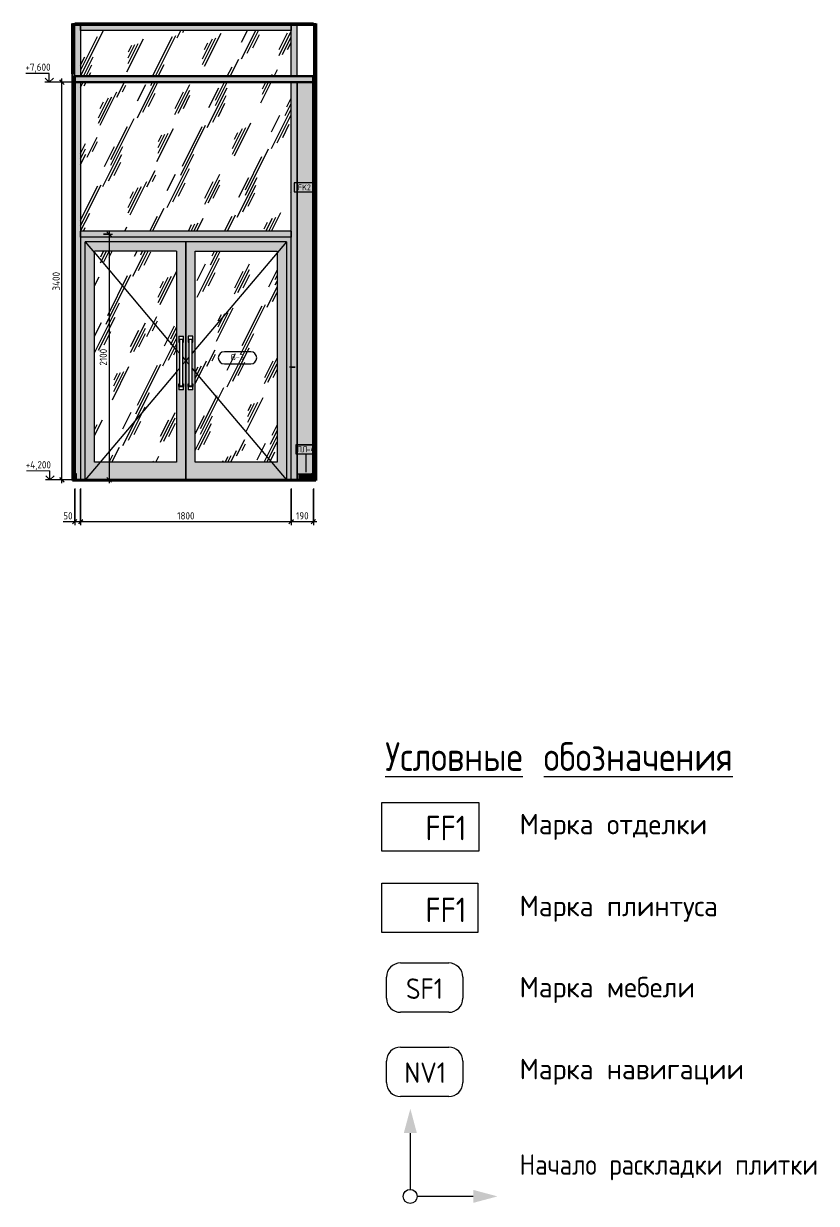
# Model space of a CAD drawing. Header units: millimetres. Extents: x 95863 to 181387, y -1987 to 13800.
# Drawn here: x 174611 to 181387, y -1987 to 8100 of the extents above; entities that cross this region are included whole.
import ezdxf

# ---------------------------------------------------------------- set-up
doc = ezdxf.new("R2010")
doc.units = ezdxf.units.MM
for name, color, linetype, lineweight in [('A-ANNO-DIMS', 7, 'Continuous', 9), ('A-ANNO-DIMS-25', 7, 'Continuous', 9), ('A-DETL', 7, 'Continuous', 9), ('A-DOOR', 7, 'Continuous', 9), ('A-DOOR-IDEN', 7, 'Continuous', 9), ('A-FLOR', 7, 'Continuous', 9), ('A-GENM', 7, 'Continuous', 9), ('A-GENM-IDEN', 7, 'Continuous', 9), ('A-GLAZ-CURT', 7, 'Continuous', 9), ('A-GLAZ-CWMG', 7, 'Continuous', 9), ('A-WALL-IDEN', 7, 'Continuous', 9), ('A-WALL-PATT', 7, 'Continuous', 9), ('G-ANNO-DIMS', 7, 'Continuous', 9), ('G-ANNO-DIMS-1', 7, 'Continuous', 20), ('G-ANNO-TEXT', 7, 'Continuous', 9), ('I-WALL', 7, 'Continuous', 9), ('Q-SPCQ', 7, 'Continuous', 9)]:
    doc.layers.add(name, color=color, linetype=linetype, lineweight=lineweight)
for name, color, linetype, lineweight, true_color in [('A-CLNG-1', 7, 'Continuous', 9, 0x787878), ('A-CLNG-FNSH-1', 7, 'Continuous', 30, 0x3c3c3c), ('A-DETL-GENF-1', 1, 'Continuous', 9, 0xff0000), ('A-DOOR-GLAZ', 7, 'Continuous', 9, 0x8080ff), ('A-FLOR-FNSH-1', 7, 'Continuous', 30, 0x3c3c3c), ('A-FLOR-FNSH-2', 7, 'Continuous', 40, 0x3c3c3c), ('A-WALL-4', 7, 'Continuous', 30, 0x3c3c3c), ('A-WALL-5', 7, 'Continuous', 40, 0x3c3c3c), ('A-WALL-FNSH-2', 7, 'Continuous', 30, 0x3c3c3c), ('G-ANNO-TEXT-1', 7, 'Continuous', 9, 0x3c3c3c), ('G-ANNO-TEXT-2', 7, 'Continuous', 9, 0x008000), ('G-ANNO-TEXT-3', 1, 'Continuous', 9, 0xff0000), ('Q-SPCQ-1', 1, 'Continuous', 9, 0xff0000)]:
    doc.layers.add(name, color=color, linetype=linetype, lineweight=lineweight, true_color=true_color)
doc.styles.add('GOST Common', font='GOST_Common.ttf', dxfattribs={"height": 50})
doc.styles.add('GOST Common_1', font='GOST_Common.ttf', dxfattribs={"width": 0.9, "height": 50})
doc.styles.add('GOST Common_3', font='GOST_Common.ttf', dxfattribs={"height": 175})
doc.styles.add('GOST Common_4', font='GOST_Common.ttf', dxfattribs={"width": 0.9, "height": 210})
doc.styles.add('GOST Common_5', font='GOST_Common.ttf', dxfattribs={"width": 0.9, "height": 245})
doc.styles.add('GOST Common_6', font='GOST_Common.ttf', dxfattribs={"width": 0.9, "height": 175})
doc.styles.add('ISOCPEUR_1', font='isocpeur.ttf', dxfattribs={"width": 0.9, "height": 62.5})
doc.styles.add('ISOCPEUR_2', font='isocpeur.ttf', dxfattribs={"width": 0.9, "height": 175})
doc.dimstyles.new('ISO-2_5_0_9К_БОЛЬШОЙ_1', dxfattribs={"dimscale": 304.8, "dimtxt": 62.248823, "dimasz": 0.123031, "dimexe": 0.098425, "dimexo": 0.246063, "dimgap": 0, "dimtad": 1, "dimdec": 0, "dimrnd": 10, "dimzin": 0, "dimdsep": 46, "dimtxsty": 'ISOCPEUR_1', "dimblk1": 'OBLIQUE', "dimblk2": 'OBLIQUE', "dimsah": 1, "dimcen": 0.09, "dimdle": 0.098425, "dimazin": 0, "dimtfac": 1, "dimtdec": 4, "dimtix": 1, "dimtmove": 0, "dimatfit": 3, "dimfxl": 1, "dimtvp": 1, "dimtolj": 1, "dimtzin": 0, "dimarcsym": 2})
doc.dimstyles.new('ISO-2_5_0_9К_БОЛЬШОЙ_2', dxfattribs={"dimscale": 304.8, "dimtxt": 62.248823, "dimasz": 0.123031, "dimexe": 0.098425, "dimexo": 0.246063, "dimgap": 0, "dimtad": 1, "dimdec": 0, "dimrnd": 10, "dimzin": 0, "dimdsep": 46, "dimtxsty": 'ISOCPEUR_1', "dimblk1": 'OBLIQUE', "dimblk2": 'OBLIQUE', "dimsah": 1, "dimcen": 0.09, "dimdle": 0.098425, "dimazin": 0, "dimtfac": 1, "dimtdec": 4, "dimtix": 1, "dimtmove": 1, "dimatfit": 3, "dimfxl": 1, "dimtvp": 1, "dimtolj": 1, "dimtzin": 0, "dimarcsym": 2})
pattern_1 = [(63.435, (12565.8, 31.75), (-255.583, 766.747), [317.5, -190.5, 317.5, -190.5, -403.903]), (63.435, (12565.8, 31.75), (-255.583, 766.747), [-1016, 127, -276.903]), (63.435, (12549.9, 47.6), (-255.583, 766.747), [254, -317.5, 190.5, -190.5, -467.403]), (63.435, (12549.9, 47.6), (-255.583, 766.747), [-952.5, 222.25, -245.153]), (63.435, (12549.9, 95.25), (-255.583, 766.747), [190.5, -381, 127, -190.5, -530.903]), (63.435, (12549.9, 95.25), (-255.583, 766.747), [-889, 285.75, -245.153]), (63.435, (12597.5, 47.6), (-255.583, 766.747), [190.5, -381, 158.75, -6404.65]), (63.435, (12645.15, 95.25), (-255.583, 766.747), [95.25, -476.25, 63.5, -6499.9]), (63.435, (12565.8, 174.6), (-255.583, 766.747), [63.5, -476.25, 63.5, -254, -562.653]), (63.435, (12565.8, 174.6), (-255.583, 766.747), [-857.25, 158.75, -403.903]), (63.435, (12851.5, 127), (-255.583, 766.747), [317.5, -476.25, 381, -251.503]), (63.435, (12851.5, 79.4), (-255.583, 766.747), [444.5, -317.5, 476.25, -188.003]), (63.435, (12883.3, 95.25), (-255.583, 766.747), [508, -254, 381, -276.903]), (63.435, (12930.9, 142.9), (-255.583, 766.747), [317.5, -444.5, 254, -403.903]), (63.435, (12883.3, 238.1), (-255.583, 766.747), [158.75, -635, 190.5, -435.653]), (63.435, (12978.5, 190.5), (-255.583, 766.747), [127, -635, 127, -530.903])]

# ---------------------------------------------------------------- blocks, each defined once
blk = doc.blocks.new('Плинтус - Плинтус светлый _сад_-32863575-Развертка 2_56-4')
at = {"layer": 'A-GENM'}
blk.add_hatch(color=256, dxfattribs=at).paths.add_polyline_path([(13364, 4200), (13364, 4250), (13255, 4250), (13255, 4200)])
for p, q in [((13240, 4200), (13240, 4250)), ((13240, 4250), (13255, 4250)), ((13255, 4250), (13364, 4250)), ((13255, 4250), (13255, 4200))]:
    blk.add_line(p, q, dxfattribs=at)
blk = doc.blocks.new('Плинтус - Плинтус светлый _сад_-32863573-Развертка 2_56-4')
at = {"layer": 'A-GENM'}
for p, q in [((13379, 4250), (13364, 4250)), ((13364, 4250), (13364, 4200)), ((13379, 4200), (13379, 4250)), ((13364, 4200), (13379, 4200))]:
    blk.add_line(p, q, dxfattribs=at)
blk = doc.blocks.new('Плинтус - Плинтус светлый _сад_-32863577-Развертка 2_56-4')
at = {"layer": 'A-GENM'}
for p, q in [((11356, 4250), (11341, 4250)), ((11341, 4250), (11341, 4200)), ((11356, 4200), (11356, 4250)), ((11341, 4200), (11356, 4200))]:
    blk.add_line(p, q, dxfattribs=at)
blk = doc.blocks.new('Дистанционный пожарный извещатель - Монтируемые на перекрытии-30348713-Развертка 2_56-4')
at = {"layer": 'Q-SPCQ'}
for p, q in [((13187, 5162), (13177, 5162)), ((13187, 5162), (13177, 5162)), ((13187, 5162), (13223, 5162)), ((13223, 5162), (13187, 5162))]:
    blk.add_line(p, q, dxfattribs=at)
blk = doc.blocks.new('Дверь_Витражная_остекление_ - ВВ-7 остекление-32349468-Развертка 2_56-4')
at = {"layer": 'A-DOOR'}
blk.add_hatch(color=256, dxfattribs=at).paths.add_polyline_path([(11390, 4200), (11430, 4200), (11430, 6235), (13150, 6235), (13150, 4202), (13168, 4202), (13168, 4200), (13190, 4200), (13190, 6275), (11390, 6275), (11390, 4350)])
h = blk.add_hatch(color=256, dxfattribs=at)
h.paths.add_polyline_path([(11430, 4200), (11453, 4200), (11453, 4202), (12290, 4202), (12290, 6235), (11430, 6235), (11430, 4202)])
h.paths.add_polyline_path([(12100, 4350), (11510, 4350), (11510, 6155), (12210, 6155), (12210, 4350)])
h.paths.add_polyline_path([(12231, 4970), (12230, 4970), (12230, 5020), (12235, 5020), (12235, 5377), (12230, 5377), (12230, 5427), (12270, 5427), (12270, 5377), (12265, 5377), (12265, 5020), (12270, 5020), (12270, 4970), (12233, 4970)])
h = blk.add_hatch(dxfattribs=at)
h.set_pattern_fill('FP_24', color=256, style=0, pattern_type=2)
h.set_pattern_definition(pattern_1)
h.paths.add_polyline_path([(11580, 4350), (12210, 4350), (12210, 6155), (11510, 6155), (11510, 4350)])
h = blk.add_hatch(color=256, dxfattribs=at)
h.paths.add_polyline_path([(12295, 4202), (13150, 4202), (13150, 6235), (12290, 6235), (12290, 4202), (12291, 4202)])
h.paths.add_polyline_path([(13070, 4350), (12370, 4350), (12370, 6155), (13070, 6155), (13070, 4683)])
h.paths.add_polyline_path([(12335, 4970), (12310, 4970), (12310, 5020), (12315, 5020), (12315, 5377), (12310, 5377), (12310, 5427), (12350, 5427), (12350, 5377), (12345, 5377), (12345, 5020), (12350, 5020), (12350, 4970), (12340, 4970)])
h = blk.add_hatch(dxfattribs=at)
h.set_pattern_fill('FP_24', color=256, style=0, pattern_type=2)
h.set_pattern_definition(pattern_1)
h.paths.add_polyline_path([(13070, 4350), (13070, 6155), (12370, 6155), (12370, 4350), (12880, 4350)])
for p, q in [((11430, 4200), (11430, 6235)), ((12290, 6235), (11430, 6235)), ((11430, 6235), (11510, 6140)), ((12290, 6235), (12290, 4202)), ((13150, 6235), (12290, 6235)), ((12290, 4202), (12290, 6235)), ((13150, 6235), (12345, 5283)), ((12370, 4350), (12370, 6155)), ((12370, 6155), (13070, 6155)), ((13070, 6155), (13070, 4350)), ((13150, 6235), (13150, 4202)), ((12230, 5427), (12230, 5400)), ((12230, 5427), (12270, 5427)), ((12270, 5400), (12230, 5400)), ((12230, 5400), (12230, 5377)), ((12230, 5377), (12235, 5377)), ((12235, 5400), (12235, 5000)), ((12265, 5000), (12265, 5400)), ((12265, 5377), (12270, 5377)), ((12270, 5400), (12270, 5427)), ((12270, 5377), (12270, 5400)), ((12350, 5427), (12310, 5427)), ((12310, 5427), (12310, 5400)), ((12350, 5400), (12310, 5400)), ((12310, 5400), (12310, 5377)), ((12310, 5377), (12315, 5377)), ((12315, 5400), (12315, 5000)), ((12345, 5000), (12345, 5400)), ((12345, 5377), (12350, 5377)), ((12350, 5400), (12350, 5427)), ((12350, 5377), (12350, 5400)), ((12210, 5312), (12235, 5283)), ((12265, 5247), (12290, 5218)), ((12315, 5247), (12290, 5218)), ((12235, 5152), (12210, 5123)), ((12290, 5218), (12265, 5188)), ((12290, 5218), (12315, 5188)), ((12345, 5152), (13148, 4202)), ((12230, 4998), (12230, 5020)), ((12230, 5020), (12235, 5020)), ((12230, 4997), (12230, 4970)), ((12230, 4997), (12270, 4997)), ((12270, 4970), (12230, 4970)), ((12265, 5000), (12235, 5000)), ((12265, 5020), (12270, 5020)), ((12270, 5020), (12270, 4998)), ((12270, 4970), (12270, 4997)), ((12310, 4998), (12310, 5020)), ((12310, 5020), (12315, 5020)), ((12310, 4997), (12350, 4997)), ((12310, 4997), (12310, 4970)), ((12350, 4970), (12310, 4970)), ((12345, 5000), (12315, 5000)), ((12345, 5020), (12350, 5020)), ((12350, 5020), (12350, 4998)), ((12350, 4970), (12350, 4997)), ((11557, 4350), (11430, 4200)), ((13070, 4350), (12370, 4350))]:
    blk.add_line(p, q, dxfattribs=at)
at = {"layer": 'A-DOOR-GLAZ'}
for p, q in [((12210, 6155), (11510, 6155)), ((11510, 4350), (11510, 6155)), ((12210, 6155), (12210, 4350)), ((12210, 4350), (11510, 4350))]:
    blk.add_line(p, q, dxfattribs=at)
blk = doc.blocks.new('Прямоугольный импост - Импост структурный с накладкой - 160мм Темный-32310142-Развертка 2_56-4')
at = {"layer": 'A-GLAZ-CWMG'}
blk.add_hatch(color=256, dxfattribs=at).paths.add_polyline_path([(11390, 4200), (11390, 6300), (11341, 6300), (11341, 4250), (11356, 4250), (11356, 4200)])
blk.add_line((11390, 6300), (11390, 4200), dxfattribs=at)
blk = doc.blocks.new('Прямоугольный импост - Импост структурный с накладкой - 160мм Темный-32470440-Развертка 2_56-4')
at = {"layer": 'A-GLAZ-CWMG'}
h = blk.add_hatch(color=256, dxfattribs=at)
h.paths.add_polyline_path([(13190, 6300), (13240, 6300), (13240, 7600), (13190, 7600), (13190, 6315)])
h.paths.add_polyline_path([(13190, 7650), (13240, 7650), (13240, 8090), (13190, 8090), (13190, 8050)])
for p, q in [((13190, 7650), (13190, 8090)), ((13240, 7650), (13240, 8090)), ((13190, 6300), (13190, 7600)), ((13240, 6300), (13240, 7600))]:
    blk.add_line(p, q, dxfattribs=at)
blk = doc.blocks.new('Системная панель - Стекло - 40мм-32470441-Развертка 2_56-4')
at = {"layer": 'A-GLAZ-CURT'}
h = blk.add_hatch(dxfattribs=at)
h.set_pattern_fill('FP_24', color=256, style=0, pattern_type=2)
h.set_pattern_definition(pattern_1)
h.paths.add_polyline_path([(13190, 6325), (13190, 7600), (11390, 7600), (11390, 6325), (12880, 6325)])
h.paths.add_polyline_path([(13190, 7650), (13190, 8040), (11390, 8040), (11390, 7650), (12880, 7650)])
blk = doc.blocks.new('Прямоугольный импост - Импост структурный с накладкой - 160мм Темный-32470442-Развертка 2_56-4')
at = {"layer": 'A-GLAZ-CWMG'}
h = blk.add_hatch(color=256, dxfattribs=at)
h.paths.add_polyline_path([(11341, 6300), (11390, 6300), (11390, 7600), (11341, 7600), (11341, 7124)])
h.paths.add_polyline_path([(11341, 7650), (11390, 7650), (11390, 8090), (11340, 8090), (11340, 7650)])
for p, q in [((11390, 8090), (11390, 7650)), ((11390, 7600), (11390, 6300))]:
    blk.add_line(p, q, dxfattribs=at)
blk = doc.blocks.new('Прямоугольный импост - Импост структурный с накладкой - 160мм Темный-32348142-Развертка 2_56-4')
at = {"layer": 'A-GLAZ-CWMG'}
blk.add_hatch(color=256, dxfattribs=at).paths.add_polyline_path([(13240, 4200), (13240, 6300), (13190, 6300), (13190, 4200)])
for p, q in [((13190, 4200), (13190, 6300)), ((13240, 4200), (13240, 6300))]:
    blk.add_line(p, q, dxfattribs=at)
blk = doc.blocks.new('Прямоугольный импост - Импост структурный с накладкой - 160мм Темный-31920698-Развертка 2_56-4')
at = {"layer": 'A-GLAZ-CWMG'}
blk.add_hatch(color=256, dxfattribs=at).paths.add_polyline_path([(11390, 6275), (13190, 6275), (13190, 6325), (11390, 6325), (11390, 6285)])
for p, q in [((11390, 6275), (11390, 6325)), ((13190, 6325), (11390, 6325)), ((13190, 6275), (11390, 6275)), ((13190, 6325), (13190, 6275))]:
    blk.add_line(p, q, dxfattribs=at)
blk = doc.blocks.new('Прямоугольный импост - Импост структурный с накладкой - 160мм Темный-31920696-Развертка 2_56-4')
at = {"layer": 'A-GLAZ-CWMG'}
blk.add_hatch(color=256, dxfattribs=at).paths.add_polyline_path([(13190, 8040), (13190, 8090), (11390, 8090), (11390, 8040), (12880, 8040)])
for p, q in [((11390, 8040), (11390, 8090)), ((13190, 8090), (13190, 8040)), ((13190, 8040), (11390, 8040))]:
    blk.add_line(p, q, dxfattribs=at)
blk = doc.blocks.new('Высотные отметки - Стрелка_Верх-17668718-Развертка 2_56-4')
at = {"layer": 'G-ANNO-DIMS'}
for p, q in [((11123, 7675), (10923, 7675)), ((11123, 7600), (11123, 7675)), ((11160, 7600), (11085, 7600))]:
    blk.add_line(p, q, dxfattribs=at)
at = {"layer": 'G-ANNO-DIMS-1'}
for q in [(11087, 7635), (11158, 7635)]:
    blk.add_line((11123, 7600), q, dxfattribs=at)
blk = doc.blocks.new('DIMBLOCK55-Развертка 2_56-4')
at = {"layer": 'A-ANNO-DIMS-25'}
for p, q in [((175048, 4125), (175048, 3812)), ((175048, 3842), (175048, 4120)), ((175098, 4125), (175098, 3812)), ((175098, 3842), (175098, 4120)), ((174950, 3842), (175054, 3842)), ((175018, 3842), (175098, 3842)), ((175054, 3842), (175073, 3842))]:
    blk.add_line(p, q, dxfattribs=at)
at = {"layer": 'A-ANNO-DIMS-25', "lineweight": 20}
for p, q in [((175048, 3842), (175029, 3823)), ((175048, 3842), (175067, 3860)), ((175098, 3842), (175079, 3823)), ((175098, 3842), (175117, 3860))]:
    blk.add_line(p, q, dxfattribs=at)
at = {"layer": 'A-ANNO-DIMS-25', "color": 0, "insert": (174950, 3923), "char_height": 62.5, "width": 94.81, "attachment_point": 1, "line_spacing_factor": 1.149209, "style": 'ISOCPEUR_1'}
blk.add_mtext('50', dxfattribs=at)
blk = doc.blocks.new('_Oblique')
at = {"color": 0, "linetype": 'ByBlock', "lineweight": -2}
blk.add_line((-0.5, -0.5), (0.5, 0.5), dxfattribs=at)
blk = doc.blocks.new('DIMBLOCK56-Развертка 2_56-4')
at = {"layer": 'A-ANNO-DIMS-25'}
for p, q in [((175098, 4125), (175098, 3812)), ((175098, 3842), (175098, 4120)), ((176898, 4125), (176898, 3812)), ((176898, 3842), (176898, 4120)), ((175098, 3842), (176898, 3842))]:
    blk.add_line(p, q, dxfattribs=at)
at = {"layer": 'A-ANNO-DIMS-25', "lineweight": 20}
for p, q in [((175098, 3842), (175079, 3823)), ((175098, 3842), (175117, 3860)), ((176898, 3842), (176879, 3823)), ((176898, 3842), (176917, 3860))]:
    blk.add_line(p, q, dxfattribs=at)
at = {"layer": 'A-ANNO-DIMS-25', "color": 0, "insert": (175924, 3923), "char_height": 62.5, "width": 176.69, "attachment_point": 1, "line_spacing_factor": 1.149209, "style": 'ISOCPEUR_1'}
blk.add_mtext('1800', dxfattribs=at)
blk = doc.blocks.new('DIMBLOCK57-Развертка 2_56-4')
at = {"layer": 'A-ANNO-DIMS-25'}
for p, q in [((176898, 4125), (176898, 3812)), ((176898, 3842), (176898, 4120)), ((177088, 4125), (177088, 3812)), ((177088, 3842), (177088, 4120)), ((176898, 3842), (177118, 3842))]:
    blk.add_line(p, q, dxfattribs=at)
at = {"layer": 'A-ANNO-DIMS-25', "lineweight": 20}
for p, q in [((176898, 3842), (176879, 3823)), ((176898, 3842), (176917, 3860)), ((177088, 3842), (177069, 3823)), ((177088, 3842), (177107, 3860))]:
    blk.add_line(p, q, dxfattribs=at)
at = {"layer": 'A-ANNO-DIMS-25', "color": 0, "insert": (176939, 3923), "char_height": 62.5, "width": 129.29, "attachment_point": 1, "line_spacing_factor": 1.149209, "style": 'ISOCPEUR_1'}
blk.add_mtext('190', dxfattribs=at)
blk = doc.blocks.new('Mark Reiling - Mark Reiling-26174330-Развертка 2_56-4')
at = {"layer": 'A-GENM-IDEN'}
for p, q in [((13230, 4500), (13230, 4421)), ((13230, 4500), (13404, 4500)), ((13404, 4500), (13230, 4500)), ((13230, 4500), (13230, 4421)), ((13404, 4421), (13404, 4500)), ((13404, 4421), (13404, 4500)), ((13230, 4421), (13404, 4421)), ((13230, 4421), (13404, 4421))]:
    blk.add_line(p, q, dxfattribs=at)
blk = doc.blocks.new('М_стена_0001 - Типоразмер_без рамки-25382661-Развертка 2_56-4')
at = {"layer": 'A-WALL-IDEN'}
for p, q in [((13379, 6738), (13216, 6738)), ((13216, 6738), (13216, 6663)), ((13216, 6663), (13379, 6663)), ((13379, 6663), (13379, 6738))]:
    blk.add_line(p, q, dxfattribs=at)
blk = doc.blocks.new('DIMBLOCK58-Развертка 2_56-4')
at = {"layer": 'A-ANNO-DIMS-25'}
for p, q in [((175294, 6300), (175372, 6300)), ((175342, 6300), (175294, 6300)), ((175342, 6330), (175342, 4170)), ((175294, 4200), (175372, 4200)), ((175342, 4200), (175294, 4200))]:
    blk.add_line(p, q, dxfattribs=at)
at = {"layer": 'A-ANNO-DIMS-25', "lineweight": 20}
for p, q in [((175342, 6300), (175323, 6319)), ((175342, 6300), (175361, 6281)), ((175342, 4200), (175323, 4219)), ((175342, 4200), (175361, 4181))]:
    blk.add_line(p, q, dxfattribs=at)
at = {"layer": 'A-ANNO-DIMS-25', "color": 0, "insert": (175261, 5176), "char_height": 62.5, "width": 176.69, "attachment_point": 1, "rotation": 90, "line_spacing_factor": 1.149209, "style": 'ISOCPEUR_1'}
blk.add_mtext('2100', dxfattribs=at)
blk = doc.blocks.new('М_двери - Типоразмер_рамка-25223575-Развертка 2_56-4')
at = {"layer": 'A-DOOR-IDEN'}
for p, q in [((12844, 5295), (12619, 5295)), ((12619, 5190), (12844, 5190))]:
    blk.add_line(p, q, dxfattribs=at)
for centre, start, end in [((12619, 5242), 90, 270), ((12844, 5242), 270, 90)]:
    blk.add_arc(centre, 52, start, end, dxfattribs=at)
blk = doc.blocks.new('DIMBLOCK59-Развертка 2_56-4')
at = {"layer": 'A-ANNO-DIMS-25'}
for p, q in [((174974, 7600), (174909, 7600)), ((174939, 4170), (174939, 7630)), ((174939, 7600), (174953, 7600)), ((174973, 4200), (174909, 4200)), ((174939, 4200), (174953, 4200))]:
    blk.add_line(p, q, dxfattribs=at)
at = {"layer": 'A-ANNO-DIMS-25', "lineweight": 20}
for p, q in [((174939, 7600), (174921, 7619)), ((174939, 7600), (174958, 7581)), ((174939, 4200), (174921, 4219)), ((174939, 4200), (174958, 4181))]:
    blk.add_line(p, q, dxfattribs=at)
at = {"layer": 'A-ANNO-DIMS-25', "color": 0, "insert": (174858, 5818), "char_height": 62.5, "width": 196.8, "attachment_point": 1, "rotation": 90, "line_spacing_factor": 1.149209, "style": 'ISOCPEUR_1'}
blk.add_mtext('3400', dxfattribs=at)

msp = doc.modelspace()

# ---------------------------------------------------------------- hatches: boundary and pattern name
at = {"layer": 'A-CLNG-1'}
for points in [[(175048.818, 8090), (177087.8182, 8090), (177087.8182, 8100), (175047.818, 8100), (175047.818, 8090)], [(175048.818, 7600), (177086.8182, 7600), (177086.8182, 7650), (175048.818, 7650)]]:
    msp.add_hatch(color=256, dxfattribs=at).paths.add_polyline_path(points)
at = {"layer": 'A-DETL-GENF-1'}
for points in [[(177860.9591, -1383.9272), (177971.6111, -1383.9272), (177916.2851, -1177.4478)], [(178454.5497, -1982.5429), (178661.0291, -1927.2169), (178454.5497, -1871.8909)]]:
    msp.add_hatch(color=256, dxfattribs=at).paths.add_polyline_path(points)
at = {"layer": 'A-FLOR'}
for points in [[(175160.6625, 4200), (175985.2571, 4200), (175985.2571, 4202), (175160.6625, 4202)], [(176327.6118, 4200), (176875.6625, 4200), (176875.6625, 4202), (175985.2571, 4202), (175985.2571, 4200), (176285.0067, 4200)]]:
    msp.add_hatch(color=256, dxfattribs=at).paths.add_polyline_path(points)
at = {"layer": 'A-WALL-PATT'}
msp.add_hatch(color=256, dxfattribs=at).paths.add_polyline_path([(177085.7594, 4250), (177086.8182, 4250), (177086.8182, 7600), (176947.818, 7600), (176947.818, 4250), (177084.7741, 4250)])

# ---------------------------------------------------------------- linework, layer by layer
at = {"layer": 'A-CLNG-FNSH-1'}
for p, q in [((177087.8182, 8100), (175047.818, 8100)), ((175047.818, 8100), (175047.818, 8090)), ((175047.818, 8090), (177087.8182, 8090)), ((177087.8182, 8090), (177087.8182, 8100)), ((177086.8182, 7650), (175048.818, 7650)), ((175048.818, 7650), (175048.818, 7600)), ((177086.8182, 7601), (175048.818, 7601)), ((175048.818, 7600), (177086.8182, 7600)), ((177086.8182, 7600), (177086.8182, 7650))]:
    msp.add_line(p, q, dxfattribs=at)
at = {"layer": 'A-DETL'}
for p, q in [((175917.818, 5312.1512), (175217.818, 6146.3787)), ((175917.818, 5122.8488), (175264.5994, 4350)), ((177672.1638, 750.1442), (178492.1638, 750.1442)), ((177672.1638, 330.1442), (177672.1638, 750.1442)), ((178492.1638, 750.1442), (178492.1638, 330.1442)), ((178492.1638, 330.1442), (177672.1638, 330.1442)), ((177832.1597, 68.3305), (178244.6597, 68.3305)), ((177712.1597, -233.3201), (177712.1597, -51.6695)), ((178364.6597, -51.6695), (178364.6597, -233.3201)), ((178244.6597, -353.3201), (177832.1597, -353.3201)), ((177832.1597, -651.3201), (178244.6597, -651.3201)), ((177712.1597, -952.9708), (177712.1597, -771.3201)), ((178364.6597, -771.3201), (178364.6597, -952.9708)), ((178244.6597, -1072.9708), (177832.1597, -1072.9708)), ((177914.5497, -1387.2169), (177914.5497, -1867.2169)), ((178454.5497, -1927.2169), (177974.5497, -1927.2169))]:
    msp.add_line(p, q, dxfattribs=at)
msp.add_circle((177914.5497, -1927.2169), 60, dxfattribs=at)
for centre, start, end in [((177832.1597, -51.6695), 90, 180), ((178244.6597, -51.6695), 0, 90), ((177832.1597, -233.3201), 180, 270), ((178244.6597, -233.3201), 270, 0), ((177832.1597, -771.3201), 90, 180), ((178244.6597, -771.3201), 0, 90), ((177832.1597, -952.9708), 180, 270), ((178244.6597, -952.9708), 270, 0)]:
    msp.add_arc(centre, 120, start, end, dxfattribs=at)
at = {"layer": 'A-FLOR'}
for p, q in [((175027.818, 8100), (177108.0804, 8100)), ((177108.0804, 4195), (175027.5468, 4195)), ((175160.6625, 4200), (175160.6625, 4202)), ((175160.6625, 4202), (176875.6625, 4202)), ((175985.2571, 4202), (175985.2571, 4200)), ((176875.6625, 4202), (176875.6625, 4200))]:
    msp.add_line(p, q, dxfattribs=at)
at = {"layer": 'A-FLOR-FNSH-1'}
for p, q in [((177107.8182, 4200), (175027.818, 4200)), ((175027.818, 4200), (175027.818, 4195)), ((175027.818, 4195), (177107.8182, 4195)), ((177107.8182, 4195), (177107.8182, 4200))]:
    msp.add_line(p, q, dxfattribs=at)
at = {"layer": 'A-FLOR-FNSH-2'}
for p, q in [((175027.818, 8100), (175027.5468, 8100)), ((175027.818, 7670), (175027.818, 8100)), ((175027.5468, 7670), (175027.818, 7670))]:
    msp.add_line(p, q, dxfattribs=at)
at = {"layer": 'A-GENM-IDEN'}
msp.add_line((177025.0301, 4265.9182), (177025.0301, 4420.0041), dxfattribs=at)
at = {"layer": 'A-WALL-4'}
for p, q in [((175027.8182, 7670), (175027.818, 7670)), ((175027.8182, 4194.8756), (175027.8182, 7670))]:
    msp.add_line(p, q, dxfattribs=at)
at = {"layer": 'A-WALL-5'}
msp.add_line((177107.8182, 8100.3875), (177107.8182, 4194.8756), dxfattribs=at)
at = {"layer": 'A-WALL-FNSH-2'}
for p, q in [((175047.818, 7650), (175047.818, 4200)), ((175048.818, 7650), (175047.818, 7650)), ((175048.818, 4200), (175048.818, 7600)), ((177087.8182, 7650), (177086.8182, 7650)), ((177086.8182, 7650), (177086.8182, 4200)), ((177087.8182, 4200), (177087.8182, 7650))]:
    msp.add_line(p, q, dxfattribs=at)
at = {"layer": 'G-ANNO-DIMS'}
for p, q in [((175135.6807, 7600), (174830.3462, 7600)), ((175160.5691, 4200), (174835.7728, 4200))]:
    msp.add_line(p, q, dxfattribs=at)
at = {"layer": 'G-ANNO-TEXT-1', "flags": 128}
msp.add_lwpolyline([(177673.6916, 1441.6446), (178500.8116, 1441.6446), (178500.8116, 1024.4446), (177673.6916, 1024.4446)], close=True, dxfattribs=at)
at = {"layer": 'I-WALL'}
for p, q in [((175027.818, 8100.3875), (175027.818, 4200)), ((175047.818, 7650), (175047.818, 8100.3875)), ((177087.8182, 8100.3875), (177087.8182, 7650)), ((176947.818, 7600), (176947.818, 4200))]:
    msp.add_line(p, q, dxfattribs=at)

# ---------------------------------------------------------------- block references
at = {"layer": 'A-DOOR'}
msp.add_blockref('Дверь_Витражная_остекление_ - ВВ-7 остекление-32349468-Развертка 2_56-4', (163707.8182, 0), dxfattribs=at)
at = {"layer": 'A-DOOR-IDEN'}
msp.add_blockref('М_двери - Типоразмер_рамка-25223575-Развертка 2_56-4', (163707.8182, 0), dxfattribs=at)
at = {"layer": 'A-GENM'}
for name in ['Плинтус - Плинтус светлый _сад_-32863577-Развертка 2_56-4', 'Плинтус - Плинтус светлый _сад_-32863575-Развертка 2_56-4', 'Плинтус - Плинтус светлый _сад_-32863573-Развертка 2_56-4']:
    msp.add_blockref(name, (163707.8182, 0), dxfattribs=at)
at = {"layer": 'A-GENM-IDEN'}
msp.add_blockref('Mark Reiling - Mark Reiling-26174330-Развертка 2_56-4', (163707.8182, 0), dxfattribs=at)
at = {"layer": 'A-GLAZ-CURT'}
msp.add_blockref('Системная панель - Стекло - 40мм-32470441-Развертка 2_56-4', (163707.8182, 0), dxfattribs=at)
at = {"layer": 'A-GLAZ-CWMG'}
for name in ['Прямоугольный импост - Импост структурный с накладкой - 160мм Темный-32470442-Развертка 2_56-4', 'Прямоугольный импост - Импост структурный с накладкой - 160мм Темный-31920696-Развертка 2_56-4', 'Прямоугольный импост - Импост структурный с накладкой - 160мм Темный-32470440-Развертка 2_56-4', 'Прямоугольный импост - Импост структурный с накладкой - 160мм Темный-32310142-Развертка 2_56-4', 'Прямоугольный импост - Импост структурный с накладкой - 160мм Темный-31920698-Развертка 2_56-4', 'Прямоугольный импост - Импост структурный с накладкой - 160мм Темный-32348142-Развертка 2_56-4']:
    msp.add_blockref(name, (163707.8182, 0), dxfattribs=at)
at = {"layer": 'A-WALL-IDEN'}
msp.add_blockref('М_стена_0001 - Типоразмер_без рамки-25382661-Развертка 2_56-4', (163707.8182, 0), dxfattribs=at)
at = {"layer": 'G-ANNO-DIMS'}
for p in [(163707.8182, 0), (163713.2448, -3400)]:
    msp.add_blockref('Высотные отметки - Стрелка_Верх-17668718-Развертка 2_56-4', p, dxfattribs=at)
at = {"layer": 'Q-SPCQ-1'}
msp.add_blockref('Дистанционный пожарный извещатель - Монтируемые на перекрытии-30348713-Развертка 2_56-4', (163707.8182, 0), dxfattribs=at)

# ---------------------------------------------------------------- texts
at = {"layer": 'A-DOOR-IDEN', "char_height": 50, "attachment_point": 1, "style": 'GOST Common'}
for s, insert, width in [('\\fGOST Common|b0|i0|c204|p34|;В', (176382.2818, 5272.808), 50.105469), ('-3', (176423.623, 5272.808), 86.181406)]:
    msp.add_mtext(s, dxfattribs=dict(at, insert=insert, width=width))
at = {"layer": 'A-GENM-IDEN', "char_height": 50, "attachment_point": 1, "style": 'GOST Common'}
for s, insert, width in [('ПЛ', (176946.507, 4484.8973), 98.206719), ('-4', (177027.5356, 4484.8973), 94.198281)]:
    msp.add_mtext(s, dxfattribs=dict(at, insert=insert, width=width))
at = {"layer": 'A-WALL-IDEN', "insert": (176954.9391, 6724.7995), "char_height": 50, "width": 124.461984, "attachment_point": 1, "style": 'GOST Common_1'}
msp.add_mtext('FK2', dxfattribs=at)
at = {"layer": 'G-ANNO-TEXT', "attachment_point": 1}
for s, insert, char_height, width, style in [('\\LУсловные', (177701.6916, 1955.6425), 245, 1550.543794, 'GOST Common_5'), ('\\L\\fGOST Common|b0|i0|c204|p34|;\\W.9;\\L ', (178981.0182, 1955.6425), 245, 90.911362, 'GOST Common_5'), ('\\Lобозначения', (179056.0276, 1955.6425), 245, 2111.163863, 'GOST Common_5'), ('Начало', (178850.3909, -1567.5579), 175, 863.657944, 'GOST Common_6'), ('\\fGOST Common|b0|i0|c204|p34|;\\W.9; ', (179562.9799, -1567.5579), 175, 65.658206, 'GOST Common_6'), ('\\fGOST Common|b0|i0|c204|p34|;\\W.9; ', (180638.1143, -1567.5579), 175, 65.658206, 'GOST Common_6'), ('раскладки', (179617.1534, -1567.5579), 175, 1237.404656, 'GOST Common_6'), ('плитки', (180692.2878, -1567.5579), 175, 853.556681, 'GOST Common_6')]:
    msp.add_mtext(s, dxfattribs=dict(at, insert=insert, char_height=char_height, width=width, style=style))
at = {"layer": 'G-ANNO-TEXT-1', "attachment_point": 1}
for s, insert, char_height, width, style in [('   FF1   ', (177701.6916, 1327.3113), 210, 929.31615, 'GOST Common_4'), ('Марка', (178850.3909, 1343.2436), 175, 830.54825, 'GOST Common_3'), ('\\fGOST Common|b0|i0|c204|p34|; ', (179535.6617, 1343.2436), 175, 72.953562, 'GOST Common_3'), ('отделки', (179595.8544, 1343.2436), 175, 1099.91525, 'GOST Common_3'), ('Марка', (178850.3909, 643.2436), 175, 830.54825, 'GOST Common_3'), ('\\fGOST Common|b0|i0|c204|p34|; ', (179535.6617, 643.2436), 175, 72.953562, 'GOST Common_3'), ('плинтуса', (179595.8544, 643.2436), 175, 1245.822375, 'GOST Common_3'), ('Марка', (178850.3909, -50.9475), 175, 830.54825, 'GOST Common_3'), ('\\fGOST Common|b0|i0|c204|p34|; ', (179535.6617, -50.9475), 175, 72.953562, 'GOST Common_3'), ('мебели', (179595.8544, -50.9475), 175, 925.949063, 'GOST Common_3'), ('Марка', (178850.3909, -750.9475), 175, 830.54825, 'GOST Common_3'), ('\\fGOST Common|b0|i0|c204|p34|; ', (179535.6617, -750.9475), 175, 72.953562, 'GOST Common_3'), ('навигации', (179595.8544, -750.9475), 175, 1414.17675, 'GOST Common_3')]:
    msp.add_mtext(s, dxfattribs=dict(at, insert=insert, char_height=char_height, width=width, style=style))
at = {"layer": 'G-ANNO-TEXT-2', "char_height": 175, "attachment_point": 1, "style": 'ISOCPEUR_2'}
for s, insert, width in [('SF1', (177879.1026, -63.7492), 383.847975), ('NV1', (177865.2252, -781.9683), 419.202394)]:
    msp.add_mtext(s, dxfattribs=dict(at, insert=insert, width=width))
at = {"layer": 'G-ANNO-TEXT-3', "insert": (177701.6916, 627.3113), "char_height": 210, "width": 929.31615, "attachment_point": 1, "style": 'GOST Common_4'}
msp.add_mtext('   FF1   ', dxfattribs=at)

# ---------------------------------------------------------------- dimensions: what is measured, and where the dimension line sits
at = {"layer": 'A-ANNO-DIMS'}
dim = msp.add_linear_dim(base=(175342.248, 4200), p1=(175368.7645, 6300), p2=(175368.7645, 4200), angle=90, dimstyle='ISO-2_5_0_9К_БОЛЬШОЙ_1', override={"dimpost": '<>', "dimfxl": 2100}, dxfattribs=at)
dim.commit()
dim.dimension.update_dxf_attribs({"geometry": 'DIMBLOCK58-Развертка 2_56-4', "text_midpoint": (175310.998, 5250)})
dim = msp.add_linear_dim(base=(175097.818, 3841.6629), p1=(175047.818, 4200), p2=(175097.818, 4200), dimstyle='ISO-2_5_0_9К_БОЛЬШОЙ_2', override={"dimpost": '<>', "dimfxl": 50}, dxfattribs=at)
dim.commit()
dim.dimension.update_dxf_attribs({"geometry": 'DIMBLOCK55-Развертка 2_56-4', "text_midpoint": (174997.7929, 3881.6497), "dimtype": 160})
for base, p1, p2, override, picture, middle in [((176897.818, 3841.6629), (175097.818, 4200), (176897.818, 4200), {"dimpost": '<>', "dimfxl": 1799.99999}, 'DIMBLOCK56-Развертка 2_56-4', (175997.818, 3872.9129)), ((177087.8182, 3841.6629), (176897.818, 4200), (177087.8182, 4200), {"dimpost": '<>', "dimfxl": 190.0002}, 'DIMBLOCK57-Развертка 2_56-4', (176992.8181, 3872.9129))]:
    dim = msp.add_linear_dim(base=base, p1=p1, p2=p2, dimstyle='ISO-2_5_0_9К_БОЛЬШОЙ_1', override=override, dxfattribs=at)
    dim.commit()
    dim.dimension.update_dxf_attribs({"geometry": picture, "text_midpoint": middle})

# ---------------------------------------------------------------- next in the draw order: texts
at = {"layer": 'G-ANNO-DIMS', "char_height": 62.5, "attachment_point": 1, "line_spacing_factor": 1.149209, "style": 'ISOCPEUR_1', "bg_fill": 3, "box_fill_scale": 1.25, "bg_fill_color": 256, "bg_fill_true_color": 13158600, "bg_fill_transparency": 0}
for s, insert, width in [('+7,600', (174626.7189, 7759.1535), 254.70544), ('+4,200', (174629.3445, 4359.1535), 261.427871)]:
    msp.add_mtext(s, dxfattribs=dict(at, insert=insert, width=width))

# ---------------------------------------------------------------- next in the draw order: dimensions: what is measured, and where the dimension line sits
at = {"layer": 'A-ANNO-DIMS'}
dim = msp.add_linear_dim(base=(174939.4094, 7600), p1=(175047.818, 4200), p2=(175048.818, 7600), angle=90, dimstyle='ISO-2_5_0_9К_БОЛЬШОЙ_1', override={"dimpost": '<>', "dimfxl": 3400.000147}, dxfattribs=at)
dim.commit()
dim.dimension.update_dxf_attribs({"geometry": 'DIMBLOCK59-Развертка 2_56-4', "text_midpoint": (174908.1594, 5900)})

doc.saveas('drawing.dxf')
